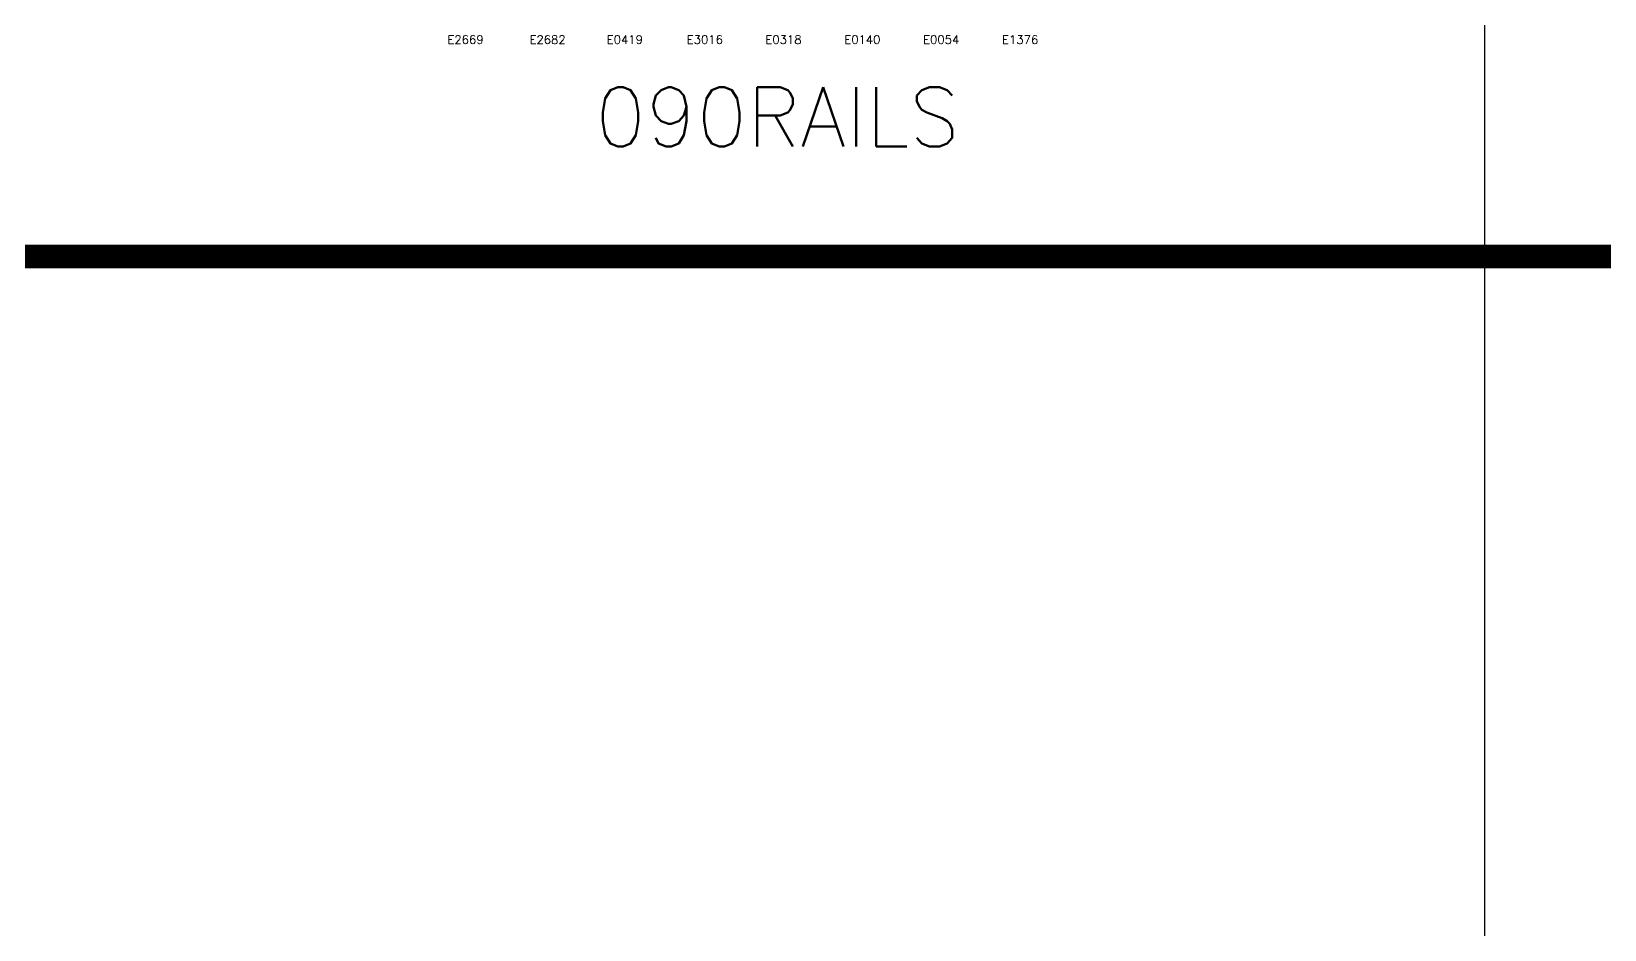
# Model space of a CAD drawing. Extents: x 0 to 130, y 0 to 90.
# Drawn here: x 59.54 to 76.18, y 22.76 to 32.26 of the extents above; entities that cross this region are included whole.
import ezdxf
from ezdxf.enums import TextEntityAlignment as Align

# ---------------------------------------------------------------- set-up
doc = ezdxf.new("R2010")
doc.units = 0
doc.header["$MEASUREMENT"] = 0
doc.layers.add('R-ANNO-TEXT', color=6, linetype='CONTINUOUS')
doc.layers.add('TITLE', color=7, linetype='CONTINUOUS')
doc.styles.get("Standard").update_dxf_attribs({"font": 'simplex'})

msp = doc.modelspace()

# ---------------------------------------------------------------- linework, layer by layer
at = {"layer": 'TITLE'}
msp.add_line((74.9080005, 89.8789502), (74.9080005, 14.8789502), dxfattribs=at)
at = {"layer": 'TITLE', "const_width": 0.25}
msp.add_lwpolyline([(0.25, 29.8789502), (122.9080005, 29.8789502)], dxfattribs=at)

# ---------------------------------------------------------------- texts
at = {"layer": 'R-ANNO-TEXT'}
for s, p in [('E2669', (64.134388, 32.1261117)), ('E2682', (65.0022543, 32.1261117)), ('E0419', (65.8182571, 32.1261117)), ('E3016', (66.6645864, 32.1261119)), ('E0318', (67.4961192, 32.1261119)), ('E0140', (68.3307389, 32.1261119)), ('E0054', (69.1646582, 32.1261119)), ('E1376', (69.9991389, 32.1258619))]:
    msp.add_text(s, height=0.09, dxfattribs=at).set_placement(p, align=Align.CENTER)
at = {"layer": 'TITLE'}
msp.add_text('090RAILS', height=0.625, dxfattribs=at).set_placement((65.5048684, 31.0430611))

doc.saveas('drawing.dxf')
